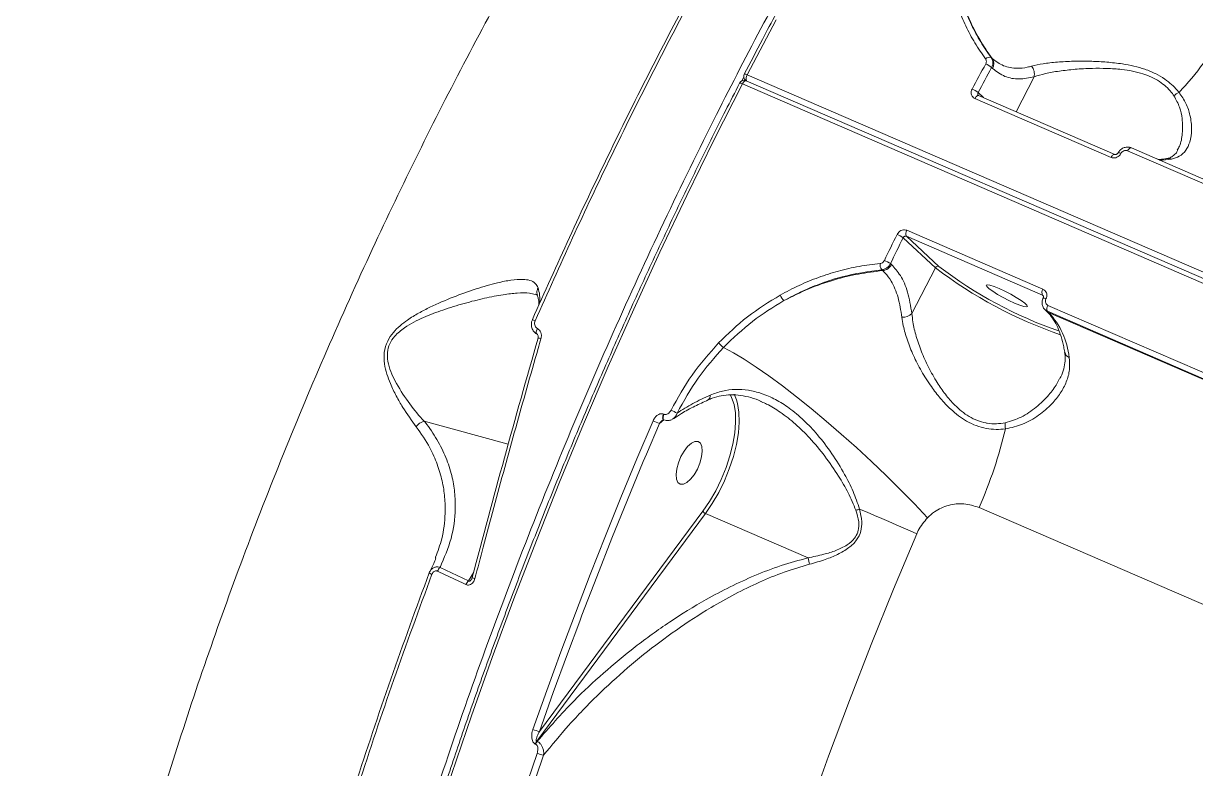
# Model space of a CAD drawing. Header units: millimetres. Extents: x -7151 to 6134, y -5040 to 5562.
# Drawn here: x -1513 to -1285.6, y 2700.1 to 2844.7 of the extents above; entities that cross this region are included whole.
import ezdxf

# ---------------------------------------------------------------- set-up
doc = ezdxf.new("R2010")
doc.units = ezdxf.units.MM
doc.layers.add('DIKOM_ОБЪЕКТ', color=7, linetype='Continuous')

msp = doc.modelspace()

# ---------------------------------------------------------------- linework, layer by layer
at = {"layer": 'DIKOM_ОБЪЕКТ', "color": 7, "linetype": 'Continuous', "lineweight": 15}
for p, q in [((-1325.248, 2838.117), (-1325.063, 2837.945)), ((-1373.25, 2834.345), (-1373.663, 2833.547)), ((-1372.599, 2834.771), (-973.151, 2661.778)), ((-1324.968, 2835.983), (-1325.169, 2836.169)), ((-1316.937, 2834.373), (-1320.431, 2827.597)), ((-974.061, 2660.013), (-1373.509, 2833.006)), ((-1372.944, 2833.724), (-1372.861, 2833.647)), ((-973.327, 2660.621), (-1372.775, 2833.614)), ((-1301.998, 2818.728), (-1328.408, 2830.165)), ((-1327.801, 2831.306), (-1326.757, 2830.337)), ((-1327.685, 2830.744), (-1327.742, 2830.777)), ((-1301.281, 2819.304), (-1327.691, 2830.741)), ((-1229.551, 2790.916), (-1298.051, 2820.582)), ((-1230.265, 2790.345), (-1298.766, 2820.011)), ((-1341.604, 2804.573), (-1315.194, 2793.135)), ((-1336.049, 2797.306), (-1342.328, 2803.133)), ((-1315.297, 2791.974), (-1341.706, 2803.411)), ((-1341.706, 2803.411), (-1335.409, 2797.568)), ((-1344.791, 2798.112), (-1344.59, 2797.926)), ((-1346.305, 2796.747), (-1346.49, 2796.919)), ((-1340.635, 2788.413), (-1336.049, 2797.306)), ((-1315.139, 2791.828), (-1315.297, 2791.974)), ((-1314.79, 2789.146), (-1314.568, 2788.939)), ((-1245.836, 2759.184), (-1314.337, 2788.85)), ((-1314.337, 2788.85), (-1314.115, 2788.644)), ((-1314.237, 2790.006), (-1245.736, 2760.34)), ((-1314.115, 2788.644), (-1245.615, 2758.978)), ((-1375.633, 2772.156), (-1375.894, 2772.64)), ((-1380.182, 2771.682), (-1380.21, 2771.669)), ((-1369.811, 2771.263), (-1370.005, 2771.345)), ((-1388.844, 2768.884), (-1388.767, 2768.85)), ((-1435.266, 2767.521), (-1418.958, 2763.072)), ((-1389.629, 2767.09), (-1392.165, 2761.113)), ((-1388.795, 2767.778), (-1389.629, 2767.09)), ((-1388.839, 2767.797), (-1388.761, 2767.763)), ((-1412.889, 2707.3), (-1381.191, 2750.062)), ((-1038.755, 2625.647), (-1327.612, 2750.745)), ((-1380.695, 2749.59), (-1413.445, 2705.411)), ((-1360.795, 2740.972), (-1380.695, 2749.59)), ((-1433.091, 2740.981), (-1433.051, 2741.101)), ((-1432.184, 2739.135), (-1426.66, 2736.526)), ((-1426.66, 2736.526), (-1425.656, 2738.216)), ((-1413.64, 2704.799), (-1413.74, 2704.843)), ((-1413.445, 2705.411), (-1413.345, 2705.367))]:
    msp.add_line(p, q, dxfattribs=at)
at = {"layer": 'DIKOM_ОБЪЕКТ', "color": 7, "linetype": 'Continuous', "lineweight": 15, "flags": 128}
for points in [[(-1366.997, 2845.437), (-1372.599, 2834.771)], [(-1328.945, 2832.008), (-1328.616, 2832.619), (-1328.287, 2833.229), (-1327.958, 2833.839), (-1327.628, 2834.449), (-1327.298, 2835.058), (-1326.968, 2835.667), (-1326.637, 2836.275), (-1326.306, 2836.883)], [(-1325.169, 2836.169), (-1325.499, 2835.563), (-1325.829, 2834.956), (-1326.159, 2834.348), (-1326.488, 2833.741), (-1326.817, 2833.133), (-1327.145, 2832.524), (-1327.473, 2831.915), (-1327.801, 2831.306)], [(-1373.509, 2833.006), (-1378.972, 2822.212), (-1384.312, 2811.318), (-1389.523, 2800.332), (-1394.601, 2789.265), (-1399.543, 2778.124), (-1404.343, 2766.921), (-1408.998, 2755.663), (-1413.505, 2744.362), (-1417.858, 2733.025), (-1422.055, 2721.663), (-1426.091, 2710.286), (-1429.965, 2698.902), (-1433.671, 2687.522), (-1437.207, 2676.154), (-1440.571, 2664.81), (-1443.759, 2653.497), (-1446.769, 2642.226), (-1449.598, 2631.007), (-1452.243, 2619.847), (-1454.703, 2608.758), (-1456.976, 2597.749), (-1459.059, 2586.828), (-1460.951, 2576.005)], [(-1372.775, 2833.614), (-1372.792, 2833.621), (-1372.881, 2833.629), (-1372.982, 2833.602), (-1373.089, 2833.539), (-1373.2, 2833.444), (-1373.31, 2833.32), (-1373.414, 2833.172), (-1373.509, 2833.006)], [(-1372.83, 2833.636), (-1372.87, 2833.664), (-1372.944, 2833.724)], [(-1327.691, 2830.741), (-1327.706, 2830.747), (-1327.793, 2830.756), (-1327.89, 2830.732), (-1327.995, 2830.673), (-1328.103, 2830.584), (-1328.21, 2830.466), (-1328.313, 2830.325), (-1328.408, 2830.165)], [(-1298.051, 2820.582), (-1298.067, 2820.588), (-1298.153, 2820.597), (-1298.249, 2820.573), (-1298.354, 2820.515), (-1298.461, 2820.426), (-1298.568, 2820.31), (-1298.671, 2820.17), (-1298.766, 2820.011)], [(-1301.28, 2819.303), (-1301.297, 2819.31), (-1301.383, 2819.319), (-1301.48, 2819.294), (-1301.585, 2819.236), (-1301.693, 2819.146), (-1301.8, 2819.029), (-1301.903, 2818.888), (-1301.998, 2818.728)], [(-1345.975, 2798.736), (-1345.668, 2799.366), (-1345.36, 2799.996), (-1345.052, 2800.625), (-1344.744, 2801.255), (-1344.435, 2801.883), (-1344.126, 2802.512), (-1343.816, 2803.14), (-1343.506, 2803.768)], [(-1342.328, 2803.133), (-1342.637, 2802.506), (-1342.946, 2801.88), (-1343.255, 2801.253), (-1343.563, 2800.625), (-1343.87, 2799.998), (-1344.178, 2799.37), (-1344.485, 2798.741), (-1344.791, 2798.112)], [(-1320.693, 2790.447), (-1319.708, 2790.05), (-1318.925, 2789.8), (-1318.408, 2789.715), (-1318.198, 2789.804), (-1318.313, 2790.057), (-1318.743, 2790.457), (-1319.454, 2790.969), (-1320.387, 2791.552), (-1321.468, 2792.159), (-1322.608, 2792.742), (-1323.716, 2793.252), (-1324.701, 2793.648), (-1325.484, 2793.899), (-1326.001, 2793.983), (-1326.211, 2793.895), (-1326.096, 2793.641), (-1325.665, 2793.242), (-1324.955, 2792.73), (-1324.022, 2792.146), (-1322.941, 2791.539), (-1321.801, 2790.957), (-1320.693, 2790.447)], [(-1314.568, 2788.939), (-1314.42, 2788.818), (-1314.115, 2788.644)], [(-1413.741, 2787.003), (-1413.866, 2787.057), (-1413.98, 2787.106), (-1414.079, 2787.148), (-1414.16, 2787.183), (-1414.223, 2787.209), (-1414.266, 2787.226), (-1414.286, 2787.233), (-1414.285, 2787.23)], [(-1413.307, 2785.495), (-1413.407, 2785.278), (-1413.48, 2785.064), (-1413.521, 2784.865), (-1413.528, 2784.693), (-1413.501, 2784.557), (-1413.441, 2784.466), (-1413.408, 2784.443)], [(-1413.196, 2783.642), (-1413.196, 2783.639), (-1413.177, 2783.623)], [(-1337.588, 2748.784), (-1340.138, 2751.473), (-1342.821, 2754.203), (-1345.611, 2756.949), (-1348.48, 2759.683), (-1351.4, 2762.378), (-1354.342, 2765.007), (-1357.277, 2767.545), (-1360.176, 2769.966), (-1363.01, 2772.247), (-1365.752, 2774.365), (-1368.374, 2776.299), (-1370.851, 2778.029), (-1373.158, 2779.541), (-1375.271, 2780.816), (-1377.172, 2781.845)], [(-1375.153, 2772.74), (-1374.944, 2772.335), (-1374.672, 2771.66)], [(-1381.191, 2750.062), (-1379.9, 2751.956), (-1378.703, 2754.027), (-1377.627, 2756.226), (-1376.699, 2758.499), (-1375.939, 2760.795), (-1375.367, 2763.059), (-1374.995, 2765.237), (-1374.833, 2767.278), (-1374.883, 2769.133), (-1375.146, 2770.759), (-1375.614, 2772.117), (-1375.633, 2772.156)], [(-1374.672, 2771.66), (-1374.461, 2770.934), (-1374.19, 2769.257), (-1374.138, 2767.344), (-1374.305, 2765.24), (-1374.689, 2762.994), (-1375.279, 2760.66), (-1376.062, 2758.292), (-1377.02, 2755.947), (-1378.129, 2753.68), (-1379.364, 2751.544), (-1380.695, 2749.59)], [(-1388.84, 2767.797), (-1388.893, 2767.832), (-1388.97, 2767.952), (-1389.004, 2768.134), (-1388.994, 2768.363), (-1388.939, 2768.62), (-1388.844, 2768.884)], [(-1388.761, 2767.763), (-1388.815, 2767.798), (-1388.892, 2767.919), (-1388.927, 2768.101), (-1388.916, 2768.329), (-1388.861, 2768.586), (-1388.767, 2768.85)], [(-1414.175, 2707.68), (-1411.5, 2715.213), (-1408.754, 2722.74), (-1405.938, 2730.258), (-1403.055, 2737.763), (-1400.104, 2745.255), (-1397.087, 2752.729), (-1394.005, 2760.182), (-1390.859, 2767.613)], [(-1384.148, 2762.622), (-1384.847, 2761.724), (-1385.467, 2760.639), (-1385.957, 2759.456), (-1386.276, 2758.271), (-1386.4, 2757.18), (-1386.318, 2756.27), (-1386.037, 2755.616), (-1385.58, 2755.271), (-1384.983, 2755.263), (-1384.296, 2755.592), (-1383.573, 2756.231), (-1382.873, 2757.13), (-1382.253, 2758.214), (-1381.764, 2759.397), (-1381.444, 2760.582), (-1381.32, 2761.674), (-1381.402, 2762.584), (-1381.683, 2763.237), (-1382.14, 2763.583), (-1382.737, 2763.591), (-1383.425, 2763.262), (-1384.148, 2762.622)], [(-1392.165, 2761.113), (-1392.767, 2759.677), (-1395.842, 2752.241), (-1398.852, 2744.785), (-1401.796, 2737.312), (-1404.672, 2729.824), (-1405.095, 2728.709)], [(-1339.674, 2745.669), (-1340.995, 2746.241), (-1342.34, 2746.822), (-1343.706, 2747.412), (-1345.091, 2748.01), (-1346.493, 2748.614), (-1347.91, 2749.224), (-1349.34, 2749.839), (-1350.78, 2750.458)], [(-1339.674, 2745.669), (-1344.187, 2734.93), (-1348.552, 2724.143), (-1352.765, 2713.316), (-1356.822, 2702.462), (-1360.719, 2691.589), (-1364.453, 2680.708), (-1368.02, 2669.828), (-1371.416, 2658.96), (-1374.639, 2648.115), (-1377.686, 2637.301), (-1380.553, 2626.53), (-1383.239, 2615.811), (-1385.739, 2605.154), (-1388.053, 2594.569), (-1390.179, 2584.066)], [(-1425.969, 2737.137), (-1425.967, 2737.139), (-1425.944, 2737.141)], [(-1405.095, 2728.709), (-1407.481, 2722.324), (-1410.22, 2714.815), (-1412.889, 2707.3)], [(-1433.197, 2637.707), (-1431.035, 2645.818), (-1428.78, 2653.952), (-1426.433, 2662.105), (-1423.996, 2670.273), (-1421.469, 2678.452), (-1418.854, 2686.64), (-1416.152, 2694.833), (-1413.363, 2703.027)], [(-1412.111, 2702.657), (-1414.893, 2694.482), (-1417.59, 2686.307), (-1420.199, 2678.137), (-1422.72, 2669.976), (-1425.152, 2661.826), (-1427.493, 2653.691), (-1429.743, 2645.575), (-1431.901, 2637.482)]]:
    msp.add_lwpolyline(points, dxfattribs=at)
at = {"layer": 'DIKOM_ОБЪЕКТ', "color": 7, "linetype": 'Continuous', "lineweight": 15}
for centre, radius, start, end in [((-1337.534, 2876.979), 66.769, 316.88578, 329.59985), ((-1325.594, 2837.17), 1.008, 69.92664, 137.46591), ((-1327.758, 2833.308), 3.859, 47.85619, 67.89582), ((-1326.593, 2836.888), 1.86, 330.89081, 34.64581), ((-1319.166, 2834.931), 2.297, 345.95187, 40.93337), ((-1372.264, 2834.457), 1, 166.22064, 227.13963), ((-1372.264, 2834.457), 1, 152.66279, 166.22064), ((-1373.086, 2834.041), 0.878, 56.28855, 94.31908), ((-1371.569, 2834.054), 1.255, 145.1452, 201.26482), ((-1373.172, 2832.697), 1, 66.58356, 152.78465), ((-1374.006, 2832.253), 0.903, 56.5748, 93.51004), ((-1330.497, 2828.201), 4.112, 49.04173, 67.82993), ((-1287.696, 2828.606), 2.951, 111.83861, 135.15401), ((-1300.499, 2818.871), 0.767, 54.98123, 99.17509), ((-1292.251, 2828.36), 10.162, 268.27406, 281.26605), ((-1290.891, 2816.984), 1.542, 66.09046, 100.29456), ((-1340.64, 2803.903), 1.174, 145.1768, 204.73555), ((-1346.1, 2797.547), 6.74, 55.96493, 67.36306), ((-1345.001, 2797.972), 1.824, 175.03064, 215.26567), ((-1346.528, 2798.908), 2.172, 275.89616, 333.13373), ((-1348.892, 2791.757), 7.564, 57.16838, 67.31834), ((-1335.586, 2797.086), 0.513, 69.89988, 154.57654), ((-1284.212, 2864.859), 85.15, 232.49883, 251.09322), ((-1285.056, 2863.221), 82.74, 232.51326, 250.98333), ((-1314.229, 2792.465), 1.175, 145.22253, 204.68776), ((-1363.365, 2793.137), 3.043, 201.98261, 226.49984), ((-1315.214, 2790.286), 1.139, 58.59938, 87.46754), ((-1313.275, 2789.34), 1.17, 145.32502, 204.79771), ((-1325.131, 2778.308), 15.106, 6.07414, 43.17558), ((-1342.394, 2790.146), 2.47, 265.96774, 315.42289), ((-1413.177, 2782.098), 1.544, 68.45434, 90.7063), ((-1374.082, 2786.334), 5.45, 221.76632, 235.46238), ((-1309.638, 2781.19), 1.367, 192.28342, 249.81308), ((-1380.676, 2772.468), 0.929, 302.17509, 7.13256), ((-1376.017, 2791.182), 24.317, 242.20603, 245.27389), ((-1357.419, 2844.607), 83.943, 246.52382, 247.43602), ((-1406.813, 2785.891), 86.648, 336.07043, 346.75004), ((-1319.101, 2766.753), 3.446, 172.32114, 192.09027), ((-1380.356, 2750.444), 0.918, 204.58554, 248.35062), ((-1344.249, 2729.773), 21.692, 107.52345, 109.55943), ((-1315.898, 2750.38), 45.872, 191.83456, 193.41509), ((-1430.828, 2737.699), 1.975, 133.33436, 159.31111), ((-1433.561, 2738.738), 0.966, 221.5156, 257.74238), ((-1425.362, 2735.093), 1.934, 132.16138, 158.80894), ((-1425.084, 2738.824), 1.904, 242.31498, 259.59177), ((-1412.186, 2712.045), 4.796, 245.49765, 261.56455), ((-1411.697, 2704.141), 2.16, 144.00423, 161.05296), ((-1411.597, 2704.098), 2.16, 144.00423, 161.05296), ((-1411.396, 2707.391), 4.787, 245.73403, 261.41252)]:
    msp.add_arc(centre, radius, start, end, dxfattribs=at)
for points, knots in [([(-1098.805, 3095.281), (-1099.222, 3095.293), (-1101.429, 3095.354), (-1105.524, 3095.174), (-1111.088, 3094.728), (-1116.752, 3093.962), (-1122.501, 3092.907), (-1128.333, 3091.556), (-1134.243, 3089.912), (-1140.226, 3087.977), (-1146.278, 3085.75), (-1152.394, 3083.235), (-1158.569, 3080.433), (-1164.799, 3077.346), (-1171.079, 3073.977), (-1177.403, 3070.329), (-1183.769, 3066.404), (-1190.169, 3062.205), (-1196.6, 3057.736), (-1203.057, 3053.001), (-1209.535, 3048.001), (-1216.03, 3042.743), (-1222.535, 3037.229), (-1229.047, 3031.464), (-1235.561, 3025.452), (-1242.072, 3019.197), (-1248.575, 3012.705), (-1255.065, 3005.98), (-1261.537, 2999.028), (-1267.987, 2991.854), (-1274.41, 2984.462), (-1280.8, 2976.859), (-1287.154, 2969.05), (-1293.466, 2961.041), (-1299.732, 2952.839), (-1305.947, 2944.449), (-1312.107, 2935.878), (-1318.206, 2927.131), (-1324.24, 2918.217), (-1330.205, 2909.14), (-1336.097, 2899.909), (-1341.91, 2890.53), (-1347.641, 2881.011), (-1353.284, 2871.357), (-1358.837, 2861.578), (-1364.294, 2851.678), (-1369.062, 2842.782), (-1371.984, 2837.164), (-1373.152, 2834.917)], [0, 0, 0, 0, 0.0051793, 0.02739, 0.0496129, 0.0718476, 0.094093, 0.1163478, 0.1386107, 0.1608805, 0.1831557, 0.2054353, 0.2277184, 0.2500037, 0.2722902, 0.294578, 0.3168663, 0.3391542, 0.3614419, 0.3837289, 0.4060148, 0.4283, 0.4505842, 0.4728673, 0.4951492, 0.5174302, 0.5397103, 0.561989, 0.5842668, 0.6065436, 0.6288197, 0.6510948, 0.6733689, 0.6956427, 0.7179155, 0.7401876, 0.7624589, 0.7847299, 0.8070003, 0.8292702, 0.8515396, 0.8738085, 0.8960771, 0.9183452, 0.9406133, 0.9628808, 0.9851483, 1, 1, 1, 1]), ([(-1428.268, 2337.902), (-1428.288, 2337.92), (-1430.953, 2340.396), (-1435.703, 2346.406), (-1442.44, 2355.945), (-1448.43, 2366.717), (-1453.747, 2378.541), (-1458.368, 2391.423), (-1462.292, 2405.302), (-1465.502, 2420.114), (-1467.981, 2435.792), (-1469.714, 2452.294), (-1470.683, 2469.609), (-1470.903, 2487.692), (-1470.379, 2506.481), (-1469.115, 2525.886), (-1467.115, 2545.818), (-1464.379, 2566.22), (-1460.897, 2587.067), (-1456.69, 2608.315), (-1451.776, 2629.895), (-1446.18, 2651.705), (-1439.928, 2673.645), (-1433.031, 2695.647), (-1425.49, 2717.676), (-1417.33, 2739.693), (-1408.58, 2761.631), (-1399.284, 2783.388), (-1389.484, 2804.862), (-1379.683, 2824.997), (-1369.965, 2843.827), (-1360.407, 2861.4), (-1350.531, 2878.64), (-1340.381, 2895.469), (-1330.051, 2911.741), (-1319.564, 2927.414), (-1310.064, 2940.943), (-1304.002, 2949.122), (-1301.532, 2952.455)], [0, 0, 0, 0, 0.0002169, 0.0300512, 0.0598378, 0.0895308, 0.1192237, 0.1490104, 0.1788447, 0.2086791, 0.2384656, 0.2681586, 0.2978513, 0.3276374, 0.3574714, 0.3873053, 0.4170915, 0.4467843, 0.476477, 0.5062637, 0.5360977, 0.565932, 0.5957182, 0.6254114, 0.655104, 0.6848907, 0.7147246, 0.7445589, 0.7743451, 0.8040381, 0.829572, 0.8552417, 0.8809418, 0.9066416, 0.9323112, 0.9574958, 0.9826808, 1, 1, 1, 1]), ([(-1471.028, 2393.843), (-1471.304, 2394.101), (-1473.795, 2396.43), (-1478.108, 2401.644), (-1483.91, 2409.53), (-1489.395, 2418.641), (-1494.52, 2428.929), (-1499.185, 2440.49), (-1503.247, 2453.064), (-1506.661, 2466.654), (-1509.39, 2481.239), (-1511.348, 2496.337), (-1512.566, 2511.851), (-1513.09, 2527.682), (-1512.938, 2544.258), (-1512.076, 2561.556), (-1510.486, 2579.53), (-1508.151, 2598.184), (-1505.043, 2617.47), (-1501.129, 2637.436), (-1496.445, 2657.79), (-1491.113, 2678.045), (-1485.223, 2698.025), (-1478.852, 2717.655), (-1471.833, 2737.487), (-1464.169, 2757.462), (-1455.876, 2777.513), (-1447.193, 2797.084), (-1438.177, 2816.124), (-1428.884, 2834.595), (-1419.116, 2852.913), (-1408.883, 2870.999), (-1398.234, 2888.841), (-1390.876, 2900.309), (-1387.198, 2906.04)], [0, 0, 0, 0, 0.0036233, 0.0326776, 0.0620208, 0.0913641, 0.1238026, 0.1562659, 0.1887039, 0.2220981, 0.25552, 0.2889138, 0.3203316, 0.3517729, 0.3831904, 0.4155146, 0.4478649, 0.4801889, 0.5136824, 0.5471757, 0.5811499, 0.6151243, 0.6470336, 0.6789682, 0.7108777, 0.7437173, 0.7765833, 0.8094235, 0.8407557, 0.8721105, 0.9034431, 0.9356206, 0.9678225, 1, 1, 1, 1]), ([(-1326.336, 2837.852), (-1327.045, 2838.872), (-1328.463, 2840.914), (-1330.218, 2844.221), (-1331.69, 2847.71), (-1332.86, 2851.372), (-1333.35, 2853.928), (-1333.596, 2855.206)], [0, 0, 0, 0, 0.1976753, 0.3953893, 0.5930916, 0.7965383, 1, 1, 1, 1]), ([(-1325.063, 2837.945), (-1325.898, 2839.155), (-1327.579, 2841.588), (-1329.627, 2845.711), (-1331.328, 2850.201), (-1332.023, 2853.46), (-1332.373, 2855.099)], [0, 0, 0, 0, 0.2373825, 0.4771522, 0.7370093, 1, 1, 1, 1]), ([(-1332.373, 2855.099), (-1331.849, 2852.68), (-1331.054, 2849.017), (-1329.098, 2844.447), (-1327.356, 2841.143), (-1325.944, 2839.116), (-1325.248, 2838.117)], [0, 0, 0, 0, 0.3951692, 0.5986778, 0.8021865, 1, 1, 1, 1]), ([(-1414.285, 2787.23), (-1411.908, 2792.56), (-1407.154, 2803.219), (-1399.646, 2819.042), (-1391.892, 2834.737), (-1386.495, 2845.031), (-1383.797, 2850.178)], [0, 0, 0, 0, 0.24912268, 0.4982441, 0.74912153, 1, 1, 1, 1]), ([(-1383.212, 2850.053), (-1385.895, 2844.934), (-1391.262, 2834.695), (-1399.011, 2819.014), (-1406.549, 2803.131), (-1411.344, 2792.379), (-1413.741, 2787.003)], [0, 0, 0, 0, 0.2491206, 0.4982407, 0.7491204, 1, 1, 1, 1]), ([(-1326.306, 2836.883), (-1326.262, 2836.985), (-1326.174, 2837.187), (-1326.175, 2837.508), (-1326.251, 2837.727), (-1326.322, 2837.83), (-1326.336, 2837.852)], [0, 0, 0, 0, 0.3066146, 0.6133172, 0.9194364, 1, 1, 1, 1]), ([(-1325.248, 2838.117), (-1325.218, 2838.074), (-1325.075, 2837.867), (-1324.92, 2837.427), (-1324.911, 2836.782), (-1325.083, 2836.373), (-1325.169, 2836.169)], [0, 0, 0, 0, 0.0806598, 0.3870822, 0.6935652, 1, 1, 1, 1]), ([(-1325.063, 2837.945), (-1324.353, 2837.411), (-1322.914, 2836.329), (-1320.532, 2835.946), (-1318.648, 2836.122), (-1317.702, 2836.366), (-1317.43, 2836.436)], [0, 0, 0, 0, 0.3362376, 0.6822424, 0.9087906, 1, 1, 1, 1]), ([(-1317.43, 2836.436), (-1316.711, 2836.606), (-1315.272, 2836.946), (-1312.468, 2837.257), (-1309.292, 2837.431), (-1306.027, 2837.428), (-1302.824, 2837.262), (-1300.052, 2836.948), (-1297.555, 2836.474), (-1295.372, 2835.866), (-1293.33, 2835.025), (-1291.081, 2833.716), (-1289.651, 2832.399), (-1288.908, 2831.487), (-1288.794, 2831.346)], [0, 0, 0, 0, 0.1101026, 0.2202166, 0.3292881, 0.4383078, 0.5249588, 0.6115164, 0.6753448, 0.7390925, 0.8039934, 0.8688875, 0.9797281, 1, 1, 1, 1]), ([(-1316.937, 2834.373), (-1317.917, 2834.182), (-1319.937, 2833.788), (-1322.681, 2834.285), (-1324.198, 2835.411), (-1324.968, 2835.983)], [0, 0, 0, 0, 0.3175125, 0.6539147, 1, 1, 1, 1]), ([(-1289.788, 2830.688), (-1289.888, 2830.828), (-1290.526, 2831.724), (-1291.758, 2832.975), (-1293.715, 2834.163), (-1294.968, 2834.691), (-1296.334, 2835.142), (-1297.819, 2835.51), (-1300.186, 2835.862), (-1302.822, 2836.036), (-1305.887, 2836.034), (-1309.022, 2835.862), (-1312.089, 2835.508), (-1314.812, 2835.03), (-1316.229, 2834.592), (-1316.937, 2834.373)], [0, 0, 0, 0, 0.0201023, 0.1287272, 0.1863579, 0.2439918, 0.2548511, 0.3176635, 0.3805807, 0.4675424, 0.5546213, 0.6653698, 0.7761626, 0.8880897, 1, 1, 1, 1]), ([(-1374.061, 2833.154), (-1374.974, 2831.371), (-1377.62, 2826.201), (-1381.917, 2817.57), (-1386.914, 2807.241), (-1391.792, 2796.832), (-1396.551, 2786.352), (-1401.186, 2775.811), (-1405.695, 2765.214), (-1410.073, 2754.571), (-1414.317, 2743.889), (-1418.425, 2733.176), (-1422.392, 2722.441), (-1426.217, 2711.692), (-1429.896, 2700.935), (-1433.427, 2690.181), (-1436.806, 2679.436), (-1440.031, 2668.709), (-1443.1, 2658.007), (-1446.011, 2647.34), (-1448.761, 2636.714), (-1451.349, 2626.138), (-1453.771, 2615.62), (-1456.027, 2605.167), (-1458.115, 2594.788), (-1460.033, 2584.49), (-1461.78, 2574.281), (-1463.354, 2564.168), (-1464.754, 2554.16), (-1465.979, 2544.263), (-1467.028, 2534.486), (-1467.901, 2524.835), (-1468.596, 2515.317), (-1469.114, 2505.941), (-1469.452, 2496.712), (-1469.613, 2487.638), (-1469.594, 2478.725), (-1469.397, 2469.981), (-1469.021, 2461.411), (-1468.466, 2453.022), (-1467.733, 2444.821), (-1466.823, 2436.813), (-1465.735, 2429.005), (-1464.47, 2421.402), (-1463.03, 2414.011), (-1461.415, 2406.836), (-1459.627, 2399.883), (-1457.667, 2393.158), (-1455.535, 2386.666), (-1453.235, 2380.411), (-1450.766, 2374.399), (-1448.132, 2368.634), (-1445.333, 2363.121), (-1442.373, 2357.864), (-1439.253, 2352.867), (-1435.978, 2348.132), (-1432.542, 2343.677), (-1429.454, 2340.013), (-1427.452, 2337.947), (-1426.703, 2337.173)], [0, 0, 0, 0, 0.00937444, 0.02718625, 0.04499818, 0.06281039, 0.08062225, 0.09843409, 0.11624579, 0.13405768, 0.15186979, 0.16968175, 0.1874938, 0.20530598, 0.2231183, 0.24093061, 0.25874323, 0.27655593, 0.29436924, 0.31218236, 0.32999628, 0.34781011, 0.36562431, 0.383439, 0.40125441, 0.41906987, 0.43688584, 0.45470265, 0.47251981, 0.49033753, 0.50815579, 0.52597515, 0.54379502, 0.56161545, 0.57943694, 0.59725913, 0.61508231, 0.6329064, 0.65073133, 0.66855701, 0.68638387, 0.70421128, 0.72203979, 0.73986893, 0.75769877, 0.77552899, 0.79335954, 0.81119001, 0.82901971, 0.84684853, 0.86467568, 0.88250068, 0.90032246, 0.91813986, 0.93595241, 0.9537585, 0.97155727, 0.98934783, 1, 1, 1, 1]), ([(-1328.408, 2830.165), (-1328.495, 2830.211), (-1328.717, 2830.327), (-1328.981, 2830.634), (-1329.137, 2831.066), (-1329.14, 2831.55), (-1329.01, 2831.856), (-1328.945, 2832.008)], [0, 0, 0, 0, 0.1406244, 0.3551417, 0.5699154, 0.7848326, 1, 1, 1, 1]), ([(-1327.801, 2831.306), (-1327.824, 2831.256), (-1327.871, 2831.157), (-1327.872, 2831.001), (-1327.83, 2830.866), (-1327.768, 2830.805), (-1327.741, 2830.779)], [0, 0, 0, 0, 0.2658909, 0.5315311, 0.7967106, 1, 1, 1, 1]), ([(-1288.794, 2831.346), (-1288.306, 2830.634), (-1287.313, 2829.184), (-1286.541, 2826.692), (-1286.244, 2824.097), (-1286.576, 2821.787), (-1287.422, 2820.042), (-1288.593, 2818.885), (-1289.737, 2818.549), (-1290.266, 2818.394)], [0, 0, 0, 0, 0.12609634, 0.25672517, 0.42433606, 0.59686401, 0.73530034, 0.8775687, 1, 1, 1, 1]), ([(-1289.136, 2820.126), (-1288.989, 2820.381), (-1288.461, 2821.295), (-1288.072, 2823.371), (-1288.082, 2825.962), (-1288.577, 2828.499), (-1289.381, 2829.951), (-1289.788, 2830.688)], [0, 0, 0, 0, 0.0987563, 0.3550351, 0.6180384, 0.8063484, 1, 1, 1, 1]), ([(-1298.059, 2820.564), (-1298.114, 2820.593), (-1298.366, 2820.73), (-1298.911, 2820.765), (-1299.605, 2820.609), (-1300.232, 2820.218), (-1300.487, 2819.813), (-1300.608, 2819.62)], [0, 0, 0, 0, 0.0627953, 0.2918941, 0.5280755, 0.7742813, 1, 1, 1, 1]), ([(-1300.059, 2819.499), (-1300.117, 2819.405), (-1300.263, 2819.168), (-1300.608, 2818.865), (-1301.066, 2818.655), (-1301.557, 2818.591), (-1301.851, 2818.682), (-1301.998, 2818.728)], [0, 0, 0, 0, 0.1419004, 0.3567532, 0.5713746, 0.7857735, 1, 1, 1, 1]), ([(-1300.626, 2819.629), (-1300.64, 2819.602), (-1300.677, 2819.529), (-1300.782, 2819.423), (-1300.919, 2819.332), (-1301.061, 2819.284), (-1301.185, 2819.276), (-1301.255, 2819.29), (-1301.276, 2819.303), (-1301.28, 2819.305)], [0, 0, 0, 0, 0.0994323, 0.2664089, 0.4282252, 0.59368, 0.7683708, 0.9627547, 1, 1, 1, 1]), ([(-1298.766, 2820.011), (-1298.864, 2820.042), (-1299.059, 2820.103), (-1299.387, 2820.06), (-1299.693, 2819.92), (-1299.923, 2819.719), (-1300.02, 2819.561), (-1300.059, 2819.499)], [0, 0, 0, 0, 0.2141719, 0.4286254, 0.6432774, 0.85814, 1, 1, 1, 1]), ([(-1291.175, 2818.5), (-1291.44, 2818.453), (-1292.053, 2818.345), (-1292.602, 2818.353), (-1292.914, 2818.357)], [0, 0, 0, 0, 0.4317219, 1, 1, 1, 1]), ([(-1289.09, 2820.072), (-1289.092, 2820.068), (-1289.215, 2819.738), (-1289.59, 2819.314), (-1290.161, 2818.839), (-1290.693, 2818.583), (-1291.107, 2818.526), (-1291.197, 2818.513)], [0, 0, 0, 0, 0.003686, 0.3183911, 0.6478665, 0.9236087, 1, 1, 1, 1]), ([(-1343.506, 2803.768), (-1343.451, 2803.865), (-1343.312, 2804.108), (-1342.977, 2804.42), (-1342.529, 2804.639), (-1342.043, 2804.709), (-1341.75, 2804.618), (-1341.604, 2804.573)], [0, 0, 0, 0, 0.141816, 0.3567338, 0.5712757, 0.7857062, 1, 1, 1, 1]), ([(-1341.706, 2803.411), (-1341.755, 2803.426), (-1341.853, 2803.457), (-1342.012, 2803.431), (-1342.158, 2803.356), (-1342.267, 2803.249), (-1342.31, 2803.166), (-1342.328, 2803.133)], [0, 0, 0, 0, 0.2142206, 0.4282083, 0.6428339, 0.857831, 1, 1, 1, 1]), ([(-1366.187, 2791.998), (-1364.976, 2792.643), (-1362.555, 2793.934), (-1358.771, 2795.473), (-1354.876, 2796.715), (-1350.88, 2797.644), (-1348.172, 2797.968), (-1346.817, 2798.13)], [0, 0, 0, 0, 0.1978384, 0.3954973, 0.5931682, 0.796581, 1, 1, 1, 1]), ([(-1346.817, 2798.13), (-1346.712, 2798.15), (-1346.502, 2798.191), (-1346.22, 2798.384), (-1346.054, 2798.583), (-1345.989, 2798.709), (-1345.975, 2798.736)], [0, 0, 0, 0, 0.3056776, 0.611583, 0.9180143, 1, 1, 1, 1]), ([(-1344.791, 2798.112), (-1344.819, 2798.06), (-1344.952, 2797.811), (-1345.287, 2797.417), (-1345.855, 2797.038), (-1346.278, 2796.959), (-1346.49, 2796.919)], [0, 0, 0, 0, 0.0818164, 0.3880185, 0.6939498, 1, 1, 1, 1]), ([(-1344.59, 2797.926), (-1343.992, 2797.257), (-1342.727, 2795.844), (-1341.35, 2792.667), (-1340.876, 2789.844), (-1340.635, 2788.413)], [0, 0, 0, 0, 0.3069764, 0.6484705, 1, 1, 1, 1]), ([(-1346.49, 2796.919), (-1349.069, 2796.557), (-1352.976, 2796.009), (-1358.089, 2794.363), (-1361.869, 2792.842), (-1364.274, 2791.561), (-1365.459, 2790.93)], [0, 0, 0, 0, 0.39517472, 0.59867133, 0.80217012, 1, 1, 1, 1]), ([(-1365.459, 2790.93), (-1363.869, 2791.725), (-1360.67, 2793.325), (-1355.807, 2794.996), (-1350.999, 2796.194), (-1347.875, 2796.562), (-1346.305, 2796.747)], [0, 0, 0, 0, 0.2598573, 0.5228486, 0.7602304, 1, 1, 1, 1]), ([(-1342.568, 2787.682), (-1342.782, 2789.013), (-1343.215, 2791.712), (-1344.432, 2794.454), (-1345.548, 2796.007), (-1346.145, 2796.591), (-1346.305, 2796.747)], [0, 0, 0, 0, 0.3414932, 0.6929973, 0.9180119, 1, 1, 1, 1]), ([(-1436.826, 2766.44), (-1437.7, 2767.646), (-1439.025, 2769.473), (-1440.713, 2772.383), (-1441.765, 2774.547), (-1442.552, 2776.643), (-1443.043, 2778.662), (-1443.135, 2780.887), (-1442.5, 2783.053), (-1441.323, 2784.759), (-1439.973, 2786.077), (-1438.318, 2787.33), (-1436.359, 2788.531), (-1433.374, 2790.061), (-1429.576, 2791.683), (-1425.133, 2793.266), (-1421.368, 2794.351), (-1418.355, 2794.957), (-1416.24, 2795.125), (-1414.68, 2794.906), (-1413.652, 2794.39), (-1413.327, 2793.719), (-1413.175, 2793.405)], [0, 0, 0, 0, 0.0867802, 0.1315366, 0.1762548, 0.2078846, 0.2400703, 0.2736976, 0.3076378, 0.3372196, 0.3648048, 0.3930647, 0.4333491, 0.473676, 0.5563645, 0.6423806, 0.7300143, 0.7923669, 0.8559811, 0.9051987, 0.9556715, 1, 1, 1, 1]), ([(-1413.175, 2793.405), (-1413.193, 2793.37), (-1413.249, 2793.264), (-1413.371, 2792.952), (-1413.452, 2792.485), (-1413.346, 2792.126), (-1413.3, 2791.968)], [0, 0, 0, 0, 0.07667488, 0.23804676, 0.66566313, 1, 1, 1, 1]), ([(-1413.175, 2793.405), (-1413.05, 2792.936), (-1412.753, 2791.821), (-1412.885, 2790.773), (-1412.962, 2790.165)], [0, 0, 0, 0, 0.4205039, 1, 1, 1, 1]), ([(-1315.194, 2793.135), (-1315.106, 2793.089), (-1314.885, 2792.974), (-1314.616, 2792.662), (-1314.452, 2792.223), (-1314.437, 2791.729), (-1314.559, 2791.415), (-1314.62, 2791.258)], [0, 0, 0, 0, 0.1405978, 0.3551714, 0.5698703, 0.7848775, 1, 1, 1, 1]), ([(-1413.731, 2792.135), (-1414.091, 2792.226), (-1415.057, 2792.47), (-1417.153, 2792.43), (-1420.068, 2792.088), (-1423.535, 2791.423), (-1427.482, 2790.432), (-1431.471, 2789.175), (-1435.417, 2787.743), (-1438.639, 2786.085), (-1440.885, 2784.283), (-1442.045, 2782.588), (-1442.364, 2781.337), (-1442.45, 2780.011), (-1442.252, 2778.54), (-1441.578, 2776.635), (-1440.212, 2773.954), (-1438.065, 2770.801), (-1436.255, 2768.501), (-1435.276, 2767.522), (-1435.275, 2767.521)], [0, 0, 0, 0, 0.0423145, 0.1137403, 0.1852603, 0.2707142, 0.3565047, 0.4420812, 0.5185373, 0.5945914, 0.6385083, 0.6681966, 0.6976498, 0.7024148, 0.7367411, 0.7744989, 0.8123916, 0.9060794, 0.9999238, 1, 1, 1, 1]), ([(-1413.724, 2792.166), (-1413.701, 2792.162), (-1413.486, 2792.122), (-1413.365, 2792.013), (-1413.342, 2792.013), (-1413.322, 2791.958), (-1413.313, 2791.933)], [0, 0, 0, 0, 0.0402514, 0.3778251, 0.7208009, 1, 1, 1, 1]), ([(-1413.341, 2791.958), (-1413.265, 2791.743), (-1413.059, 2791.156), (-1412.987, 2790.489), (-1413.058, 2790.046), (-1413.082, 2789.9)], [0, 0, 0, 0, 0.2784683, 0.7603839, 1, 1, 1, 1]), ([(-1378.147, 2782.704), (-1376.333, 2784.463), (-1372.661, 2788.023), (-1368.362, 2790.663), (-1366.187, 2791.998)], [0, 0, 0, 0, 0.4941671, 1, 1, 1, 1]), ([(-1365.459, 2790.93), (-1367.541, 2789.657), (-1371.753, 2787.082), (-1375.351, 2783.604), (-1377.172, 2781.845)], [0, 0, 0, 0, 0.4941641, 1, 1, 1, 1]), ([(-1315.15, 2791.417), (-1315.18, 2791.366), (-1315.339, 2791.092), (-1315.419, 2790.521), (-1315.28, 2789.809), (-1315.032, 2789.32), (-1314.797, 2789.167), (-1314.77, 2789.15)], [0, 0, 0, 0, 0.07104628, 0.37833481, 0.65799088, 0.9598684, 1, 1, 1, 1]), ([(-1315.185, 2791.894), (-1315.193, 2791.904), (-1315.223, 2791.941), (-1315.266, 2791.96), (-1315.297, 2791.974)], [0, 0, 0, 0, 0.2841551, 1, 1, 1, 1]), ([(-1315.188, 2791.892), (-1315.177, 2791.885), (-1315.139, 2791.863), (-1315.106, 2791.78), (-1315.098, 2791.634), (-1315.12, 2791.513), (-1315.157, 2791.446), (-1315.168, 2791.426)], [0, 0, 0, 0, 0.14465175, 0.49150107, 0.71765261, 0.9149076, 1, 1, 1, 1]), ([(-1314.62, 2791.258), (-1314.661, 2791.154), (-1314.742, 2790.945), (-1314.732, 2790.615), (-1314.622, 2790.322), (-1314.443, 2790.114), (-1314.295, 2790.037), (-1314.237, 2790.006)], [0, 0, 0, 0, 0.21523719, 0.43022026, 0.64492726, 0.85941893, 1, 1, 1, 1]), ([(-1314.337, 2788.85), (-1314.459, 2788.905), (-1314.625, 2788.979), (-1314.739, 2789.117), (-1314.768, 2789.153)], [0, 0, 0, 0, 0.7397933, 1, 1, 1, 1]), ([(-1314.568, 2788.939), (-1314.402, 2788.776), (-1313.898, 2788.282), (-1313.132, 2787.249), (-1312.325, 2785.741), (-1311.664, 2783.98), (-1311.23, 2782.334), (-1311.038, 2781.255), (-1310.975, 2780.904)], [0, 0, 0, 0, 0.1024784, 0.3106698, 0.5124715, 0.7099298, 0.905704, 1, 1, 1, 1]), ([(-1414.274, 2787.227), (-1414.347, 2787.033), (-1414.514, 2786.592), (-1414.471, 2785.815), (-1414.162, 2785.092), (-1413.756, 2784.618), (-1413.466, 2784.495), (-1413.398, 2784.466)], [0, 0, 0, 0, 0.1914574, 0.4352967, 0.7024883, 0.9298831, 1, 1, 1, 1]), ([(-1413.741, 2787.003), (-1413.763, 2786.945), (-1413.837, 2786.754), (-1413.866, 2786.407), (-1413.778, 2786.021), (-1413.593, 2785.695), (-1413.402, 2785.562), (-1413.307, 2785.495)], [0, 0, 0, 0, 0.1042752, 0.34529883, 0.57588151, 0.78774554, 1, 1, 1, 1]), ([(-1322.471, 2766.031), (-1323.079, 2765.975), (-1324.295, 2765.864), (-1326.215, 2766.054), (-1328.145, 2766.591), (-1330.52, 2767.71), (-1332.896, 2769.539), (-1335.125, 2771.907), (-1337.049, 2774.417), (-1338.83, 2777.24), (-1340.393, 2780.293), (-1341.578, 2783.265), (-1342.286, 2785.742), (-1342.49, 2787.147), (-1342.568, 2787.682)], [0, 0, 0, 0, 0.0610581, 0.1220453, 0.1836226, 0.2451888, 0.3548579, 0.4369247, 0.5191016, 0.6228194, 0.7266, 0.831092, 0.9355763, 1, 1, 1, 1]), ([(-1340.635, 2788.413), (-1340.579, 2787.875), (-1340.431, 2786.464), (-1339.844, 2783.988), (-1338.826, 2781.028), (-1337.462, 2777.994), (-1335.888, 2775.199), (-1334.173, 2772.714), (-1332.176, 2770.392), (-1330.047, 2768.63), (-1327.938, 2767.6), (-1326.743, 2767.257), (-1325.507, 2767.046), (-1324.224, 2766.964), (-1323.086, 2767.13), (-1322.516, 2767.213)], [0, 0, 0, 0, 0.0653948, 0.1716656, 0.2779468, 0.3832137, 0.4884159, 0.570679, 0.6528039, 0.7604352, 0.8161616, 0.8718866, 0.8800473, 0.9399721, 1, 1, 1, 1]), ([(-1413.409, 2784.442), (-1413.406, 2784.441), (-1413.369, 2784.425), (-1413.275, 2784.337), (-1413.175, 2784.118), (-1413.144, 2783.865), (-1413.186, 2783.705), (-1413.202, 2783.643)], [0, 0, 0, 0, 0.0224656, 0.2839012, 0.5621825, 0.8324959, 1, 1, 1, 1]), ([(-1413.307, 2785.495), (-1413.17, 2785.399), (-1412.895, 2785.208), (-1412.634, 2784.742), (-1412.494, 2784.169), (-1412.57, 2783.755), (-1412.61, 2783.534)], [0, 0, 0, 0, 0.232182, 0.4639486, 0.7140221, 1, 1, 1, 1]), ([(-1425.944, 2737.141), (-1423.891, 2744.898), (-1419.777, 2760.436), (-1415.379, 2775.885), (-1413.177, 2783.623)], [0, 0, 0, 0, 0.499172, 1, 1, 1, 1]), ([(-1412.61, 2783.534), (-1412.794, 2782.895), (-1413.715, 2779.698), (-1416.091, 2771.369), (-1419.671, 2758.515), (-1423.003, 2746.174), (-1424.894, 2738.983), (-1425.428, 2736.951)], [0, 0, 0, 0, 0.0413732, 0.2068716, 0.5381525, 0.8694338, 1, 1, 1, 1]), ([(-1387.356, 2769.67), (-1386.076, 2771.992), (-1383.484, 2776.694), (-1379.94, 2780.684), (-1378.147, 2782.704)], [0, 0, 0, 0, 0.4938741, 1, 1, 1, 1]), ([(-1377.172, 2781.845), (-1378.887, 2779.919), (-1382.36, 2776.02), (-1384.902, 2771.422), (-1386.189, 2769.094)], [0, 0, 0, 0, 0.4938218, 1, 1, 1, 1]), ([(-1310.11, 2779.907), (-1310.049, 2779.1), (-1309.926, 2777.486), (-1310.583, 2775.146), (-1311.756, 2772.922), (-1313.536, 2770.707), (-1315.961, 2768.612), (-1318.984, 2766.801), (-1321.336, 2766.282), (-1322.471, 2766.031)], [0, 0, 0, 0, 0.1316606, 0.2634887, 0.3951388, 0.5268731, 0.6882976, 0.8495329, 1, 1, 1, 1]), ([(-1311, 2780.906), (-1310.975, 2780.797), (-1310.84, 2780.222), (-1310.873, 2779.154), (-1311.133, 2777.67), (-1311.513, 2776.53), (-1311.879, 2775.907), (-1311.947, 2775.791)], [0, 0, 0, 0, 0.0630731, 0.3340597, 0.6279065, 0.9310094, 1, 1, 1, 1]), ([(-1322.516, 2767.213), (-1321.461, 2767.533), (-1319.257, 2768.199), (-1316.422, 2770.204), (-1314.147, 2772.443), (-1312.661, 2774.357), (-1312.14, 2775.464), (-1311.98, 2775.802)], [0, 0, 0, 0, 0.2220732, 0.4634806, 0.7115209, 0.9116399, 1, 1, 1, 1]), ([(-1380.2, 2771.636), (-1379.925, 2771.761), (-1379.081, 2772.147), (-1377.592, 2772.492), (-1375.748, 2772.681), (-1373.825, 2772.56), (-1371.86, 2772.112), (-1370.511, 2771.68), (-1369.836, 2771.329), (-1369.813, 2771.317)], [0, 0, 0, 0, 0.0820698, 0.2522603, 0.4294571, 0.6123952, 0.8003131, 0.9929632, 1, 1, 1, 1]), ([(-1379.755, 2772.584), (-1378.964, 2772.877), (-1377.383, 2773.464), (-1374.892, 2773.753), (-1372.366, 2773.594), (-1369.735, 2772.945), (-1367.078, 2771.786), (-1364.307, 2770.044), (-1361.573, 2767.751), (-1358.78, 2764.781), (-1356.102, 2761.259), (-1353.832, 2757.525), (-1351.974, 2753.933), (-1351.178, 2751.616), (-1350.78, 2750.458)], [0, 0, 0, 0, 0.0676063, 0.1352419, 0.2056852, 0.2761659, 0.3555595, 0.4349952, 0.5267486, 0.6185508, 0.725881, 0.833248, 0.9166774, 1, 1, 1, 1]), ([(-1386.889, 2767.975), (-1386.385, 2768.318), (-1385.108, 2769.187), (-1382.868, 2770.424), (-1381.043, 2771.248), (-1380.168, 2771.644)], [0, 0, 0, 0, 0.2532844, 0.6420354, 1, 1, 1, 1]), ([(-1386.189, 2769.094), (-1385.201, 2769.723), (-1383.216, 2770.987), (-1380.912, 2772.05), (-1379.755, 2772.584)], [0, 0, 0, 0, 0.497407, 1, 1, 1, 1]), ([(-1351.511, 2750.213), (-1351.984, 2751.356), (-1352.932, 2753.645), (-1355.011, 2757.138), (-1357.473, 2760.756), (-1360.297, 2764.146), (-1363.196, 2767.022), (-1365.998, 2769.205), (-1368.22, 2770.626), (-1369.479, 2771.13), (-1369.811, 2771.263)], [0, 0, 0, 0, 0.1264466, 0.2530721, 0.4127182, 0.5723046, 0.7076011, 0.8428145, 0.9584485, 1, 1, 1, 1]), ([(-1390.859, 2767.613), (-1390.741, 2767.839), (-1390.517, 2768.268), (-1390.032, 2768.713), (-1389.559, 2768.938), (-1389.156, 2768.985), (-1388.939, 2768.915), (-1388.844, 2768.884)], [0, 0, 0, 0, 0.27918956, 0.52939046, 0.72161257, 0.87943373, 1, 1, 1, 1]), ([(-1388.767, 2768.85), (-1388.713, 2768.832), (-1388.575, 2768.785), (-1388.308, 2768.804), (-1387.967, 2768.946), (-1387.616, 2769.238), (-1387.444, 2769.525), (-1387.356, 2769.67)], [0, 0, 0, 0, 0.1010386, 0.2613499, 0.460711, 0.7265427, 1, 1, 1, 1]), ([(-1386.189, 2769.094), (-1386.282, 2768.858), (-1386.455, 2768.424), (-1386.789, 2768.158), (-1386.941, 2768.037)], [0, 0, 0, 0, 0.5434145, 1, 1, 1, 1]), ([(-1436.826, 2766.44), (-1436.802, 2766.474), (-1436.684, 2766.636), (-1436.388, 2766.949), (-1435.879, 2767.32), (-1435.476, 2767.454), (-1435.275, 2767.521)], [0, 0, 0, 0, 0.0659456, 0.3172369, 0.658675, 1, 1, 1, 1]), ([(-1433.051, 2741.101), (-1432.621, 2742.284), (-1431.61, 2745.063), (-1431.15, 2748.993), (-1431.233, 2752.761), (-1431.726, 2755.952), (-1432.673, 2759.158), (-1434.212, 2762.707), (-1435.878, 2765.086), (-1436.826, 2766.44)], [0, 0, 0, 0, 0.1440194, 0.3383548, 0.4604502, 0.582525, 0.7082456, 0.833942, 1, 1, 1, 1]), ([(-1435.275, 2767.521), (-1435.274, 2767.522), (-1435.272, 2767.522), (-1435.269, 2767.521), (-1435.266, 2767.521), (-1435.266, 2767.521)], [0, 0, 0, 0, 0.313324, 0.7162126, 1, 1, 1, 1]), ([(-1435.266, 2767.521), (-1435.211, 2767.453), (-1434.277, 2766.284), (-1432.693, 2763.954), (-1430.98, 2760.474), (-1429.873, 2757.049), (-1429.295, 2753.719), (-1429.142, 2749.62), (-1429.796, 2744.676), (-1431.388, 2740.982), (-1432.184, 2739.135)], [0, 0, 0, 0, 0.0075325, 0.1291234, 0.2511181, 0.3728226, 0.4835518, 0.5942908, 0.7971167, 1, 1, 1, 1]), ([(-1389.107, 2767.639), (-1389.18, 2767.579), (-1389.38, 2767.413), (-1389.532, 2767.216), (-1389.629, 2767.09)], [0, 0, 0, 0, 0.3601075, 1, 1, 1, 1]), ([(-1389.107, 2767.639), (-1389.082, 2767.663), (-1389.018, 2767.723), (-1388.917, 2767.771), (-1388.846, 2767.792), (-1388.815, 2767.792), (-1388.83, 2767.792), (-1388.835, 2767.795), (-1388.836, 2767.796)], [0, 0, 0, 0, 0.1648572, 0.4067749, 0.5883345, 0.7432549, 0.9183685, 1, 1, 1, 1]), ([(-1388.753, 2767.782), (-1388.604, 2767.723), (-1388.274, 2767.593), (-1387.715, 2767.648), (-1387.256, 2767.792), (-1387.036, 2767.969), (-1386.971, 2768.021)], [0, 0, 0, 0, 0.2523925, 0.5558217, 0.8701305, 1, 1, 1, 1]), ([(-1360.795, 2740.972), (-1359.767, 2741.187), (-1357.936, 2741.569), (-1355.378, 2742.364), (-1353.32, 2743.339), (-1351.829, 2744.56), (-1351.234, 2745.637), (-1350.925, 2746.708), (-1350.873, 2748.199), (-1351.276, 2749.471), (-1351.511, 2750.213)], [0, 0, 0, 0, 0.2010475, 0.3583907, 0.5149403, 0.638494, 0.7217701, 0.744948, 0.8512599, 1, 1, 1, 1]), ([(-1350.78, 2750.458), (-1350.591, 2749.646), (-1350.263, 2748.232), (-1350.443, 2746.127), (-1351.306, 2744.324), (-1352.925, 2742.807), (-1355.029, 2741.601), (-1357.619, 2740.564), (-1359.483, 2740.032), (-1360.518, 2739.737)], [0, 0, 0, 0, 0.1491148, 0.2596161, 0.3716523, 0.4987615, 0.6525334, 0.8069728, 1, 1, 1, 1]), ([(-1327.612, 2750.745), (-1328.571, 2751.054), (-1330.469, 2751.665), (-1333.52, 2751.318), (-1335.955, 2750.253), (-1337.159, 2749.171), (-1337.588, 2748.784)], [0, 0, 0, 0, 0.2885673, 0.5716195, 0.8470222, 1, 1, 1, 1]), ([(-1337.588, 2748.784), (-1338.253, 2747.99), (-1338.987, 2747.114), (-1339.537, 2745.98), (-1339.627, 2745.775), (-1339.674, 2745.669)], [0, 0, 0, 0, 0.82179071, 0.90786278, 1, 1, 1, 1]), ([(-1433.012, 2740.965), (-1433.077, 2740.767), (-1433.373, 2739.871), (-1433.823, 2739.001), (-1434.175, 2738.323)], [0, 0, 0, 0, 0.22045685, 1, 1, 1, 1]), ([(-1413.345, 2705.367), (-1411.019, 2708.03), (-1407.009, 2712.622), (-1400.532, 2718.671), (-1394.358, 2723.791), (-1387.719, 2728.589), (-1381.505, 2732.43), (-1375.941, 2735.389), (-1371.103, 2737.606), (-1366.067, 2739.563), (-1362.551, 2740.502), (-1360.795, 2740.972)], [0, 0, 0, 0, 0.1721616, 0.2969443, 0.421719, 0.5495736, 0.6773922, 0.7569468, 0.8364838, 0.9182731, 1, 1, 1, 1]), ([(-1434.285, 2738.098), (-1434.195, 2738.294), (-1434.014, 2738.686), (-1433.519, 2739.082), (-1432.937, 2739.261), (-1432.475, 2739.228), (-1432.234, 2739.151), (-1432.184, 2739.135)], [0, 0, 0, 0, 0.2435612, 0.4875577, 0.7198214, 0.9418827, 1, 1, 1, 1]), ([(-1360.518, 2739.737), (-1362.172, 2739.25), (-1365.48, 2738.276), (-1370.307, 2736.269), (-1375.033, 2733.969), (-1380.45, 2730.913), (-1386.405, 2727.038), (-1392.802, 2722.212), (-1398.865, 2717.006), (-1403.615, 2712.361), (-1408.071, 2707.595), (-1410.505, 2704.62), (-1412.111, 2702.657)], [0, 0, 0, 0, 0.0776047, 0.1552642, 0.2354694, 0.3156954, 0.4385184, 0.5613745, 0.6872832, 0.8132, 0.8767632, 1, 1, 1, 1]), ([(-1460.727, 2656.022), (-1458.854, 2662.79), (-1455.109, 2676.325), (-1448.74, 2696.833), (-1441.87, 2717.448), (-1436.813, 2731.214), (-1434.285, 2738.098)], [0, 0, 0, 0, 0.2486152, 0.4972303, 0.7486147, 1, 1, 1, 1]), ([(-1433.767, 2737.794), (-1436.271, 2730.976), (-1441.279, 2717.341), (-1448.141, 2696.772), (-1454.553, 2676.156), (-1458.345, 2662.449), (-1460.241, 2655.595)], [0, 0, 0, 0, 0.24861695, 0.49723237, 0.74861559, 1, 1, 1, 1]), ([(-1432.676, 2738.396), (-1432.727, 2738.416), (-1432.857, 2738.467), (-1433.099, 2738.469), (-1433.367, 2738.357), (-1433.613, 2738.126), (-1433.712, 2737.912), (-1433.767, 2737.794)], [0, 0, 0, 0, 0.1207993, 0.3074821, 0.5229373, 0.7374518, 1, 1, 1, 1]), ([(-1427.165, 2735.792), (-1427.712, 2736.054), (-1429.54, 2736.93), (-1431.384, 2737.793), (-1432.676, 2738.396)], [0, 0, 0, 0, 0.2996236, 1, 1, 1, 1]), ([(-1425.428, 2736.951), (-1425.515, 2736.708), (-1425.659, 2736.307), (-1426.063, 2735.888), (-1426.472, 2735.69), (-1426.862, 2735.674), (-1427.074, 2735.757), (-1427.165, 2735.792)], [0, 0, 0, 0, 0.303872, 0.5023519, 0.7016887, 0.8733104, 1, 1, 1, 1]), ([(-1426.66, 2736.526), (-1426.636, 2736.506), (-1426.597, 2736.471), (-1426.519, 2736.459), (-1426.446, 2736.472), (-1426.367, 2736.511), (-1426.252, 2736.606), (-1426.154, 2736.721), (-1426.109, 2736.815), (-1426.096, 2736.841)], [0, 0, 0, 0, 0.1515983, 0.2526424, 0.3335235, 0.442302, 0.5755428, 0.8831378, 1, 1, 1, 1]), ([(-1425.974, 2737.138), (-1425.979, 2737.113), (-1426.001, 2737.001), (-1426.055, 2736.904), (-1426.096, 2736.829)], [0, 0, 0, 0, 0.2253583, 1, 1, 1, 1]), ([(-1413.74, 2704.843), (-1413.818, 2704.887), (-1413.993, 2704.985), (-1414.218, 2705.294), (-1414.385, 2705.773), (-1414.448, 2706.559), (-1414.331, 2707.221), (-1414.19, 2707.635), (-1414.175, 2707.68)], [0, 0, 0, 0, 0.09337194, 0.20872684, 0.37208529, 0.57934045, 0.953685, 1, 1, 1, 1]), ([(-1412.889, 2707.3), (-1413.052, 2706.993), (-1413.288, 2706.548), (-1413.479, 2705.98), (-1413.538, 2705.679), (-1413.525, 2705.508), (-1413.485, 2705.435), (-1413.458, 2705.419), (-1413.445, 2705.411)], [0, 0, 0, 0, 0.4959258, 0.7198228, 0.8702535, 0.9510272, 0.9759379, 1, 1, 1, 1]), ([(-1413.363, 2703.027), (-1413.291, 2703.301), (-1413.185, 2703.701), (-1413.233, 2704.224), (-1413.336, 2704.517), (-1413.479, 2704.71), (-1413.59, 2704.772), (-1413.64, 2704.799)], [0, 0, 0, 0, 0.4300008, 0.6257065, 0.7880842, 0.9052727, 1, 1, 1, 1]), ([(-1413.345, 2705.367), (-1413.245, 2705.313), (-1413.027, 2705.194), (-1412.7, 2704.881), (-1412.39, 2704.426), (-1412.138, 2703.773), (-1412.059, 2703.155), (-1412.099, 2702.771), (-1412.111, 2702.657)], [0, 0, 0, 0, 0.1137303, 0.249357, 0.4227306, 0.6134755, 0.8848043, 1, 1, 1, 1])]:
    msp.add_open_spline(points, degree=3, knots=knots, dxfattribs=at)

doc.saveas('drawing.dxf')
